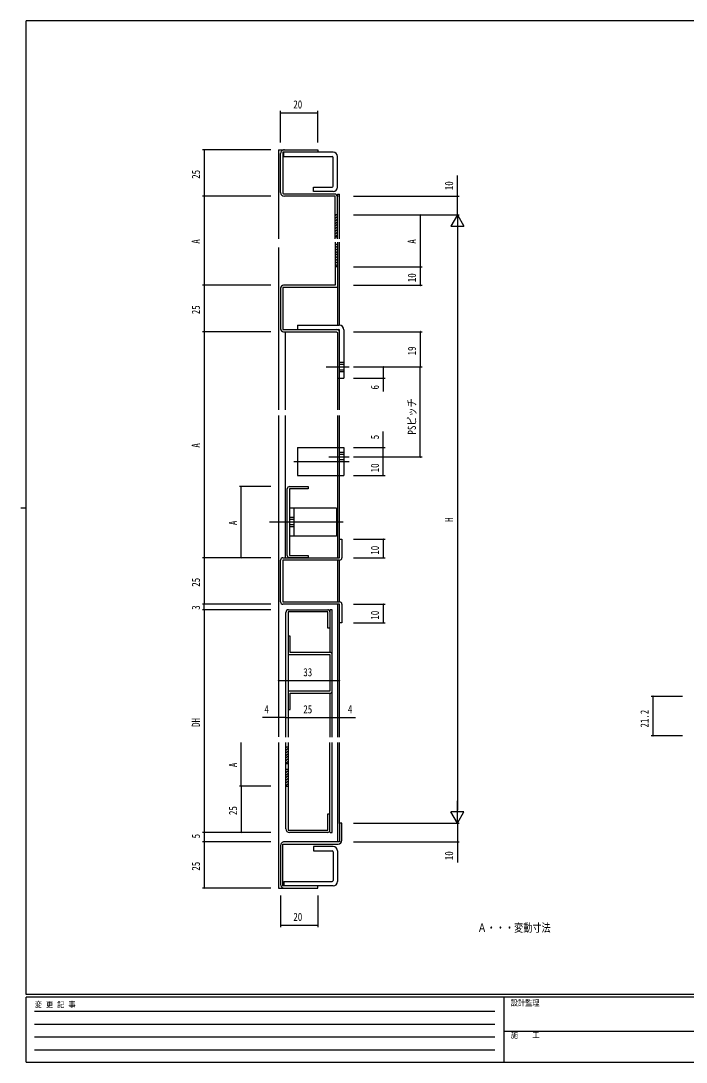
# Model space of a CAD drawing. Units: millimetres, scale not verified. Extents: x -397 to 397, y -282 to 282.
# Drawn here: x -397 to -38, y -282 to 279 of the extents above; entities that cross this region are included whole.
import ezdxf
from ezdxf.enums import TextEntityAlignment as Align

# ---------------------------------------------------------------- set-up
doc = ezdxf.new("R2010")
doc.units = ezdxf.units.MM
doc.header["$LTSCALE"] = 2
for name, color, linetype in [('0-1_USER1', 3, 'Continuous'), ('0-2_YKK_11', 7, 'Continuous'), ('0-3_YKK_12', 2, 'Continuous'), ('0-4_YKK_13', 4, 'Continuous'), ('0-6_YKK_D', 6, 'Continuous'), ('0-7_YKK_ZWAK', 7, 'Continuous')]:
    doc.layers.add(name, color=color, linetype=linetype)
doc.styles.add('ＭＳ ゴシック', font='')
doc.styles.get('ＭＳ ゴシック').set_extended_font_data('MS Gothic')

msp = doc.modelspace()

# ---------------------------------------------------------------- linework, layer by layer
at = {"layer": '0-2_YKK_11'}
for p, q in [((-256.609, 186.718), (-256.609, 207.718)), ((-227.509, 185.918), (-254.956, 185.918)), ((-226.009, 161.802), (-226.009, 184.418)), ((-226.009, 174.718), (-227.209, 174.718)), ((-226.009, 162.718), (-227.209, 162.718)), ((-226.009, 158.718), (-227.209, 158.718)), ((-226.009, 146.718), (-227.209, 146.718)), ((-256.609, 135.218), (-256.609, 113.218)), ((-255.109, 111.718), (-226.476, 111.718)), ((-253.009, -9.002), (-253.009, 27.018)), ((-256.609, -34.002), (-256.609, -11.402)), ((-252.309, -38.202), (-231.209, -38.202)), ((-230.005, -38.202), (-230.015, -61.199)), ((-253.809, -106.907), (-253.809, -39.702)), ((-228.81, -81.999), (-228.81, -62.399)), ((-230.025, -83.199), (-230.03, -106.898)), ((-228.809, -106.907), (-228.809, -81.999)), ((-253.809, -156.282), (-253.809, -109.699)), ((-230.009, -158.282), (-230.009, -109.699)), ((-228.809, -158.282), (-228.809, -109.699)), ((-252.609, -112.282), (-253.809, -112.282)), ((-252.609, -121.282), (-253.809, -121.282)), ((-252.609, -124.282), (-253.809, -124.282)), ((-253.809, -133.282), (-252.609, -133.282)), ((-231.209, -158.282), (-251.809, -158.282)), ((-229.991, -158.282), (-228.809, -158.282)), ((-256.609, -165.282), (-256.609, -186.282)), ((-224.809, -163.282), (-254.609, -163.282))]:
    msp.add_line(p, q, dxfattribs=at)
for points in [[(-236.599, 208.518), (-255.409, 208.518), (-255.409, 186.418), (-254.909, 185.918)], [(-254.609, 209.718), (-236.609, 209.718), (-236.609, 208.518)], [(-227.209, 161.802), (-227.209, 184.718), (-254.609, 184.718)], [(-226.009, 160.062), (-226.009, 135.518), (-255.409, 135.518), (-255.409, 112.918), (-226.343, 112.918)], [(-227.209, 160.062), (-227.209, 136.718), (-255.109, 136.718)], [(-226.509, 111.718), (-226.009, 111.218), (-226.009, 86.718), (-224.809, 86.718), (-224.809, 111.418)], [(-251.809, 28.218), (-241.809, 28.218), (-241.809, 27.018), (-251.809, 27.018), (-251.809, -9.002), (-241.809, -9.002), (-241.809, -10.202), (-251.809, -10.202)], [(-255.409, -10.202), (-224.809, -10.202), (-224.809, -0.202), (-223.609, -0.202), (-223.609, -10.202)], [(-224.809, -11.402), (-255.409, -11.402), (-255.409, -34.002), (-224.809, -34.002)], [(-223.609, -35.202), (-223.609, -45.202), (-224.809, -45.202), (-224.809, -35.202), (-255.409, -35.202)], [(-228.809, -62.399), (-228.809, -38.202), (-230.009, -38.202)], [(-230.009, -48.202), (-231.209, -48.202), (-231.209, -39.402), (-252.609, -39.402), (-252.609, -106.907)], [(-230.01, -61.199), (-251.409, -61.199), (-251.409, -52.399), (-252.609, -52.399), (-252.609, -61.399)], [(-251.609, -62.399), (-230.01, -62.399), (-230.01, -81.999), (-251.609, -81.999)], [(-252.609, -82.999), (-252.609, -91.999), (-251.409, -91.999), (-251.409, -83.199), (-230.01, -83.199)], [(-252.609, -109.699), (-252.609, -157.082), (-231.209, -157.082), (-231.209, -148.282), (-230.009, -148.282)], [(-223.609, -162.482), (-223.609, -153.282), (-224.809, -153.282), (-224.809, -163.282)], [(-236.606, -187.082), (-255.409, -187.082), (-255.409, -164.482), (-225.609, -164.482)], [(-254.609, -188.282), (-236.609, -188.282), (-236.609, -187.082)]]:
    msp.add_lwpolyline(points, dxfattribs=at)
for centre, radius, start, end in [((-254.609, 207.718), 2, 89.99998, 180.00002), ((-254.609, 186.718), 2, 180.00002, 270), ((-227.509, 184.418), 1.5, 0, 89.99998), ((-255.109, 135.218), 1.5, 89.99998, 180.00002), ((-255.109, 113.218), 1.5, 180.00002, 270), ((-226.309, 111.418), 1.5, 0, 89.99998), ((-251.809, 27.018), 1.2, 89.99998, 180.00002), ((-255.409, -11.402), 1.2, 89.99998, 180.00002), ((-251.809, -9.002), 1.2, 180.00002, 270), ((-224.809, -10.202), 1.2, 270, 0), ((-255.409, -34.002), 1.2, 180.00002, 270), ((-252.309, -39.702), 1.5, 89.99998, 180.00002), ((-231.209, -39.402), 1.2, 0, 89.99998), ((-224.809, -35.202), 1.2, 0, 89.99998), ((-251.609, -61.399), 1, 180.00002, 270), ((-230.01, -62.399), 1.2, 0, 89.99998), ((-251.609, -82.999), 1, 89.99998, 180.00002), ((-230.01, -81.999), 1.2, 270, 0), ((-251.809, -156.282), 2, 180.00002, 270), ((-231.209, -157.082), 1.2, 270, 0), ((-225.609, -162.482), 2, 270, 0), ((-254.609, -165.282), 2, 89.99998, 180.00002), ((-254.609, -186.282), 2, 180.00002, 270)]:
    msp.add_arc(centre, radius, start, end, dxfattribs=at)
at = {"layer": '0-3_YKK_12'}
for p, q in [((-257.809, 209.718), (-257.809, 161.802)), ((-257.809, 209.718), (-254.609, 209.718)), ((-226.009, 185.918), (-226.009, 184.418)), ((-226.009, 185.918), (-224.809, 185.918)), ((-224.809, 161.802), (-224.809, 185.918)), ((-224.809, 115.218), (-224.809, 160.062)), ((-257.809, 157.062), (-257.809, 69.612)), ((-226.009, 136.018), (-226.009, 115.218)), ((-254.209, 111.718), (-254.209, 69.612)), ((-226.009, 86.718), (-226.009, 69.612)), ((-224.809, 69.612), (-224.809, 86.718)), ((-257.809, 66.479), (-257.809, -106.718)), ((-254.209, 66.479), (-254.209, -10.202)), ((-226.009, 66.479), (-226.009, -10.202)), ((-224.809, -0.202), (-224.809, 66.479)), ((-226.009, -11.402), (-226.009, -34.002)), ((-224.809, -34.002), (-224.809, -11.402)), ((-226.009, -35.202), (-226.009, -106.907)), ((-224.809, -106.907), (-224.809, -45.202)), ((-257.809, -109.699), (-257.809, -188.282)), ((-226.009, -109.699), (-226.009, -163.282)), ((-224.809, -153.34), (-224.809, -109.699)), ((-257.809, -188.282), (-254.609, -188.282))]:
    msp.add_line(p, q, dxfattribs=at)
at = {"layer": '0-4_YKK_13'}
for p, q in [((-254.909, 206.218), (-254.909, 208.518)), ((-228.209, 208.518), (-254.909, 208.518)), ((-254.909, 206.218), (-228.809, 206.218)), ((-228.209, 190.218), (-228.209, 205.618)), ((-225.909, 189.618), (-225.909, 206.218)), ((-238.909, 189.618), (-228.809, 189.618)), ((-238.909, 187.318), (-238.909, 189.618)), ((-228.209, 187.318), (-238.909, 187.318)), ((-227.209, 174.246), (-226.737, 174.718)), ((-227.209, 172.832), (-226.009, 174.032)), ((-227.209, 171.418), (-226.009, 172.618)), ((-227.209, 170.003), (-226.009, 171.203)), ((-227.209, 168.589), (-226.009, 169.789)), ((-227.209, 167.175), (-226.009, 168.375)), ((-227.209, 165.761), (-226.009, 166.961)), ((-227.209, 164.347), (-226.009, 165.547)), ((-227.209, 162.932), (-226.009, 164.132)), ((-227.209, 158.246), (-226.737, 158.718)), ((-227.209, 156.832), (-226.009, 158.032)), ((-227.209, 155.418), (-226.009, 156.618)), ((-227.209, 154.003), (-226.009, 155.203)), ((-227.209, 152.589), (-226.009, 153.789)), ((-227.209, 151.175), (-226.009, 152.375)), ((-227.209, 149.761), (-226.009, 150.961)), ((-227.209, 148.347), (-226.009, 149.547)), ((-227.209, 146.932), (-226.009, 148.132)), ((-247.509, 115.218), (-225.009, 115.218)), ((-247.509, 115.218), (-247.509, 112.918)), ((-247.509, 112.918), (-225.309, 112.918)), ((-224.809, 86.718), (-224.809, 112.418)), ((-222.509, 112.718), (-222.509, 86.718)), ((-232.065, 92.718), (-219.622, 92.718)), ((-224.809, 95.218), (-222.509, 95.218)), ((-224.809, 94.218), (-222.509, 94.218)), ((-224.809, 91.218), (-222.509, 91.218)), ((-224.809, 90.218), (-222.509, 90.218)), ((-224.809, 86.718), (-222.509, 86.718)), ((-247.509, 49.218), (-247.509, 34.218)), ((-247.509, 49.218), (-224.829, 49.218)), ((-224.809, 46.718), (-222.509, 46.718)), ((-224.809, 45.718), (-222.509, 45.718)), ((-249.449, 41.718), (-219.668, 41.718)), ((-230.578, 44.218), (-219.622, 44.218)), ((-224.809, 42.718), (-222.509, 42.718)), ((-224.809, 41.718), (-222.509, 41.718)), ((-247.509, 34.218), (-224.809, 34.218)), ((-224.809, 34.218), (-222.509, 34.218)), ((-251.809, 16.508), (-251.809, 1.508)), ((-226.409, 16.508), (-251.809, 16.508)), ((-249.509, 11.508), (-251.809, 11.508)), ((-249.509, 16.508), (-249.509, 1.508)), ((-222.825, 9.008), (-262.604, 9.008)), ((-249.509, 10.508), (-251.809, 10.508)), ((-249.509, 7.508), (-251.809, 7.508)), ((-249.509, 6.508), (-251.809, 6.508)), ((-253.809, -112.582), (-253.508, -112.282)), ((-253.809, -113.997), (-252.609, -112.797)), ((-253.809, -115.411), (-252.609, -114.211)), ((-253.809, -116.825), (-252.609, -115.625)), ((-253.809, -118.239), (-252.609, -117.039)), ((-253.809, -119.653), (-252.609, -118.453)), ((-253.809, -121.068), (-252.609, -119.868)), ((-253.809, -124.582), (-253.508, -124.282)), ((-253.809, -125.997), (-252.609, -124.797)), ((-253.809, -127.411), (-252.609, -126.211)), ((-253.809, -128.825), (-252.609, -127.625)), ((-253.809, -130.239), (-252.609, -129.039)), ((-253.809, -131.653), (-252.609, -130.453)), ((-253.809, -133.068), (-252.609, -131.868)), ((-238.909, -165.882), (-238.909, -168.182)), ((-228.209, -165.882), (-238.909, -165.882)), ((-238.909, -168.182), (-228.809, -168.182)), ((-225.909, -168.182), (-225.909, -184.782)), ((-228.209, -168.782), (-228.209, -184.182)), ((-254.909, -184.782), (-254.909, -187.082)), ((-254.909, -184.782), (-228.809, -184.782)), ((-228.209, -187.082), (-254.909, -187.082))]:
    msp.add_line(p, q, dxfattribs=at)
for points in [[(-224.809, 49.218), (-222.509, 49.218), (-222.509, 34.218)], [(-226.409, 16.508), (-226.409, 1.508), (-251.809, 1.508)]]:
    msp.add_lwpolyline(points, dxfattribs=at)
for centre, radius, start, end in [((-228.209, 206.218), 2.3, 0, 90), ((-228.809, 205.618), 0.6, 0, 90), ((-228.809, 190.218), 0.6, 270, 0), ((-228.209, 189.618), 2.3, 270, 0), ((-225.309, 112.418), 0.5, 0, 90), ((-225.009, 112.718), 2.5, 0, 90), ((-228.809, -168.782), 0.6, 0, 90), ((-228.209, -168.182), 2.3, 0, 90), ((-228.809, -184.182), 0.6, 270, 0), ((-228.209, -184.782), 2.3, 270, 0)]:
    msp.add_arc(centre, radius, start, end, dxfattribs=at)
at = {"layer": '0-6_YKK_D'}
for p, q in [((-256.609, 213.718), (-256.609, 230.718)), ((-236.609, 213.718), (-236.609, 230.718)), ((-256.609, 229.718), (-236.609, 229.718)), ((-261.809, 209.718), (-298.809, 209.718)), ((-297.809, 209.718), (-297.809, 184.718)), ((-161.312, 184.718), (-161.312, 195.838)), ((-261.809, 184.718), (-298.809, 184.718)), ((-297.809, 184.718), (-297.809, 136.718)), ((-217.312, 184.718), (-160.312, 184.718)), ((-161.312, 174.718), (-161.312, 184.718)), ((-217.312, 174.718), (-180.312, 174.718)), ((-217.312, 174.718), (-160.312, 174.718)), ((-215.675, 174.718), (-160.312, 174.718)), ((-181.312, 174.718), (-181.312, 146.718)), ((-161.312, 174.718), (-164.812, 168.656)), ((-161.312, 174.718), (-161.312, 162.594)), ((-161.312, 174.718), (-157.812, 168.656)), ((-164.812, 168.656), (-157.812, 168.656)), ((-161.312, 167.718), (-161.312, -146.282)), ((-217.312, 146.718), (-180.312, 146.718)), ((-181.312, 146.718), (-181.312, 136.718)), ((-261.809, 136.718), (-298.809, 136.718)), ((-297.809, 136.718), (-297.809, 111.718)), ((-217.312, 136.718), (-180.312, 136.718)), ((-261.809, 111.718), (-298.809, 111.718)), ((-261.809, 111.718), (-298.809, 111.718)), ((-297.809, 111.718), (-297.809, -10.202)), ((-217.312, 111.718), (-180.312, 111.718)), ((-181.312, 111.718), (-181.312, 92.718)), ((-217.312, 92.718), (-180.312, 92.718)), ((-201.312, 92.718), (-201.312, 86.718)), ((-181.312, 44.218), (-181.312, 92.718)), ((-217.312, 86.718), (-200.312, 86.718)), ((-201.312, 86.718), (-201.312, 79.518)), ((-201.312, 49.218), (-201.312, 57.818)), ((-217.312, 49.218), (-200.312, 49.218)), ((-201.312, 44.218), (-201.312, 49.218)), ((-217.312, 44.218), (-200.312, 44.218)), ((-215.728, 44.218), (-180.312, 44.218)), ((-201.312, 34.218), (-201.312, 44.218)), ((-217.312, 34.218), (-200.312, 34.218)), ((-261.809, 28.218), (-278.809, 28.218)), ((-277.809, -10.202), (-277.809, 28.218)), ((-217.312, -0.202), (-200.312, -0.202)), ((-201.312, -0.202), (-201.312, -10.202)), ((-261.809, -10.202), (-298.809, -10.202)), ((-261.809, -10.202), (-298.809, -10.202)), ((-297.809, -10.202), (-297.809, -35.202)), ((-261.809, -10.202), (-278.809, -10.202)), ((-217.312, -10.202), (-200.312, -10.202)), ((-261.809, -35.202), (-298.809, -35.202)), ((-261.809, -38.202), (-298.809, -38.202)), ((-264.624, -38.202), (-298.809, -38.202)), ((-297.809, -38.202), (-297.809, -35.202)), ((-297.809, -38.202), (-297.809, -158.282)), ((-217.312, -35.202), (-200.312, -35.202)), ((-201.312, -35.202), (-201.312, -45.202)), ((-217.312, -45.202), (-200.312, -45.202)), ((-257.809, -76.367), (-224.809, -76.367)), ((-39.898, -84.889), (-56.898, -84.889)), ((-55.898, -84.889), (-55.898, -106.089)), ((-257.809, -96.367), (-266.409, -96.367)), ((-253.809, -96.367), (-257.809, -96.367)), ((-253.809, -96.367), (-228.809, -96.367)), ((-228.809, -96.367), (-224.809, -96.367)), ((-224.809, -96.367), (-216.209, -96.367)), ((-39.898, -106.089), (-56.898, -106.089)), ((-277.809, -133.282), (-277.809, -109.699)), ((-261.809, -133.282), (-278.809, -133.282)), ((-261.809, -133.282), (-278.809, -133.282)), ((-277.809, -133.282), (-277.809, -158.282)), ((-161.312, -153.282), (-161.312, -141.157)), ((-157.812, -147.22), (-164.812, -147.22)), ((-161.312, -153.282), (-164.812, -147.22)), ((-161.312, -153.282), (-157.812, -147.22)), ((-217.312, -153.282), (-160.312, -153.282)), ((-161.312, -153.282), (-161.312, -163.282)), ((-268.617, -158.282), (-298.809, -158.282)), ((-261.809, -158.282), (-298.809, -158.282)), ((-297.809, -158.282), (-297.809, -163.282)), ((-268.617, -158.282), (-278.809, -158.282)), ((-261.809, -163.282), (-298.809, -163.282)), ((-261.809, -163.282), (-298.809, -163.282)), ((-297.809, -163.282), (-297.809, -188.282)), ((-217.312, -163.282), (-160.312, -163.282)), ((-161.312, -163.282), (-161.312, -174.402)), ((-261.809, -188.282), (-298.809, -188.282)), ((-256.609, -192.282), (-256.609, -209.282)), ((-236.609, -192.282), (-236.609, -209.282)), ((-256.609, -208.282), (-236.609, -208.282))]:
    msp.add_line(p, q, dxfattribs=at)
for centre, start, end in [((-256.609, 229.718), 0, 180), ((-256.609, 229.718), 180, 0), ((-236.609, 229.718), 0, 180), ((-236.609, 229.718), 180, 0), ((-297.809, 209.718), 90, 270), ((-297.809, 209.718), 270, 90), ((-297.809, 184.718), 90, 270), ((-297.809, 184.718), 90, 270), ((-297.809, 184.718), 270, 90), ((-297.809, 184.718), 270, 90), ((-161.312, 184.718), 90, 270), ((-161.312, 184.718), 270, 90), ((-181.312, 174.718), 90, 270), ((-181.312, 174.718), 270, 90), ((-181.312, 146.718), 90, 270), ((-181.312, 146.718), 90, 270), ((-181.312, 146.718), 270, 90), ((-181.312, 146.718), 270, 90), ((-297.809, 136.718), 90, 270), ((-297.809, 136.718), 90, 270), ((-297.809, 136.718), 270, 90), ((-297.809, 136.718), 270, 90), ((-181.312, 136.718), 90, 270), ((-181.312, 136.718), 270, 90), ((-297.809, 111.718), 90, 270), ((-297.809, 111.718), 90, 270), ((-297.809, 111.718), 270, 90), ((-297.809, 111.718), 270, 90), ((-181.312, 111.718), 90, 270), ((-181.312, 111.718), 270, 90), ((-201.312, 92.718), 90, 270), ((-201.312, 92.718), 270, 90), ((-181.312, 92.718), 90, 270), ((-181.312, 92.718), 90, 270), ((-181.312, 92.718), 270, 90), ((-181.312, 92.718), 270, 90), ((-201.312, 86.718), 90, 270), ((-201.312, 86.718), 270, 90), ((-201.312, 49.218), 90, 270), ((-201.312, 49.218), 270, 90), ((-201.312, 44.218), 90, 270), ((-201.312, 44.218), 90, 270), ((-201.312, 44.218), 270, 90), ((-201.312, 44.218), 270, 90), ((-181.312, 44.218), 90, 270), ((-181.312, 44.218), 270, 90), ((-201.312, 34.218), 90, 270), ((-201.312, 34.218), 270, 90), ((-277.809, 28.218), 90, 270), ((-277.809, 28.218), 270, 90), ((-201.312, -0.202), 90, 270), ((-201.312, -0.202), 270, 90), ((-297.809, -10.202), 90, 270), ((-297.809, -10.202), 90, 270), ((-297.809, -10.202), 270, 90), ((-297.809, -10.202), 270, 90), ((-277.809, -10.202), 90, 270), ((-277.809, -10.202), 270, 90), ((-201.312, -10.202), 90, 270), ((-201.312, -10.202), 270, 90), ((-297.809, -35.202), 90, 270), ((-297.809, -35.202), 90, 270), ((-297.809, -38.202), 90, 270), ((-297.809, -38.202), 90, 270), ((-297.809, -35.202), 270, 90), ((-297.809, -35.202), 270, 90), ((-297.809, -38.202), 270, 90), ((-297.809, -38.202), 270, 90), ((-201.312, -35.202), 90, 270), ((-201.312, -35.202), 270, 90), ((-201.312, -45.202), 90, 270), ((-201.312, -45.202), 270, 90), ((-257.809, -76.367), 0, 180), ((-257.809, -76.367), 180, 0), ((-224.809, -76.367), 0, 180), ((-224.809, -76.367), 180, 0), ((-55.898, -84.889), 90, 270), ((-55.898, -84.889), 270, 90), ((-257.809, -96.367), 0, 180), ((-257.809, -96.367), 180, 0), ((-253.809, -96.367), 0, 180), ((-253.809, -96.367), 0, 180), ((-253.809, -96.367), 180, 0), ((-253.809, -96.367), 180, 0), ((-228.809, -96.367), 0, 180), ((-228.809, -96.367), 0, 180), ((-228.809, -96.367), 180, 0), ((-228.809, -96.367), 180, 0), ((-224.809, -96.367), 0, 180), ((-224.809, -96.367), 180, 0), ((-55.898, -106.089), 90, 270), ((-55.898, -106.089), 270, 90), ((-277.809, -133.282), 90, 270), ((-277.809, -133.282), 90, 270), ((-277.809, -133.282), 270, 90), ((-277.809, -133.282), 270, 90), ((-297.809, -158.282), 90, 270), ((-297.809, -158.282), 90, 270), ((-297.809, -158.282), 270, 90), ((-297.809, -158.282), 270, 90), ((-277.809, -158.282), 90, 270), ((-277.809, -158.282), 270, 90), ((-297.809, -163.282), 90, 270), ((-297.809, -163.282), 90, 270), ((-297.809, -163.282), 270, 90), ((-297.809, -163.282), 270, 90), ((-161.312, -163.282), 90, 270), ((-161.312, -163.282), 270, 90), ((-297.809, -188.282), 90, 270), ((-297.809, -188.282), 270, 90), ((-256.609, -208.282), 0, 180), ((-256.609, -208.282), 180, 0), ((-236.609, -208.282), 0, 180), ((-236.609, -208.282), 180, 0)]:
    msp.add_arc(centre, 0.106, start, end, dxfattribs=at)
at = {"layer": '0-7_YKK_ZWAK'}
for p, q in [((376.1, 279.3), (-393.9, 279.3)), ((-393.9, -245.7), (-393.9, 279.3)), ((-396.7, 16.8), (-393.9, 16.8)), ((376.1, -245.7), (-393.9, -245.7)), ((338.3, -247.1), (-393.9, -247.1)), ((-393.9, -282.1), (-393.9, -247.1)), ((-136.3, -247.1), (-136.3, -282.1)), ((-389.301, -254.612), (-141.109, -254.612)), ((-389.301, -261.541), (-141.109, -261.541)), ((-389.301, -268.47), (-141.109, -268.47)), ((-136.3, -265.299), (-7.5, -265.299)), ((-389.301, -275.398), (-141.109, -275.398)), ((-393.9, -282.1), (338.3, -282.1))]:
    msp.add_line(p, q, dxfattribs=at)

# ---------------------------------------------------------------- texts
at = {"layer": '0-1_USER1', "style": 'ＭＳ ゴシック', "width": 0.8}
msp.add_text('Ａ・・・変動寸法', height=4.399, dxfattribs=at).set_placement((-150.443, -213.175), align=Align.BOTTOM_LEFT)
at = {"layer": '0-6_YKK_D', "style": 'ＭＳ ゴシック', "width": 0.8}
for s, p in [('20', (-249.752, 230.718)), ('33', (-244.379, -75.367)), ('4', (-265.356, -95.367)), ('25', (-244.391, -95.367)), ('4', (-220.356, -95.367)), ('20', (-249.752, -207.282))]:
    msp.add_text(s, height=4.399, dxfattribs=at).set_placement(p, align=Align.BOTTOM_LEFT)
for s, p in [('25', (-298.809, 194.136)), ('10', (-162.312, 188.017)), ('A', (-298.809, 159.159)), ('A', (-182.312, 159.159)), ('10', (-182.312, 138.417)), ('25', (-298.809, 121.136)), ('19', (-182.312, 98.978)), ('6', (-202.312, 80.559)), ('PSピッチ', (-182.342, 56.261)), ('A', (-298.809, 49.199)), ('5', (-202.312, 53.708)), ('10', (-202.312, 35.917)), ('H', (-162.312, 9.171)), ('A', (-278.809, 7.449)), ('10', (-202.312, -8.503)), ('25', (-298.809, -25.784)), ('3', (-298.809, -38.212)), ('10', (-202.312, -43.503)), ('21.2', (-56.898, -101.702)), ('DH', (-298.809, -101.348)), ('A', (-278.809, -123.05)), ('25', (-278.809, -148.864)), ('5', (-298.809, -161.442)), ('10', (-162.312, -173.183)), ('25', (-298.809, -178.864))]:
    msp.add_text(s, height=4.399, rotation=90, dxfattribs=at).set_placement(p, align=Align.BOTTOM_LEFT)
at = {"layer": '0-7_YKK_ZWAK', "style": 'ＭＳ ゴシック', "width": 0.9}
for s, p in [('変 更 記 事', (-389.186, -253.547)), ('設計監理', (-132.531, -252.633)), ('施\u3000\u3000工', (-132.531, -269.954))]:
    msp.add_text(s, height=3.079, dxfattribs=at).set_placement(p, align=Align.BOTTOM_LEFT)

doc.saveas('drawing.dxf')
